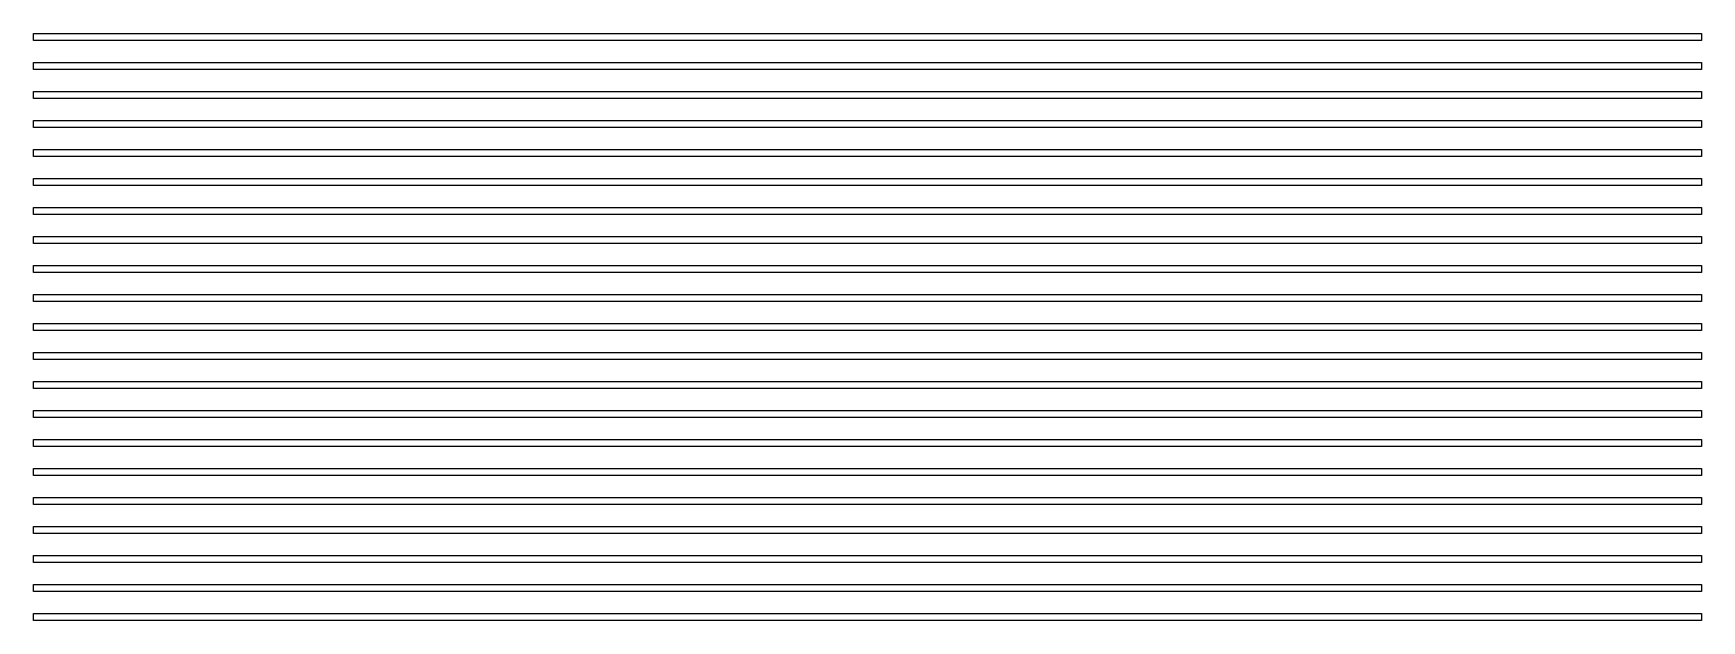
# Model space of a CAD drawing. Extents: x -25 to 123, y -44 to 109.
# Drawn here: x 12.629 to 14.981, y 15.242 to 16.07 of the extents above; entities that cross this region are included whole.
import ezdxf

# ---------------------------------------------------------------- set-up
doc = ezdxf.new("R2010")
doc.units = 0

msp = doc.modelspace()

# ---------------------------------------------------------------- linework, layer by layer
for p, q in [((12.6291, 16.0599), (12.6291, 16.0702)), ((12.6291, 16.0702), (14.9811, 16.0702)), ((14.9811, 16.0702), (14.9811, 16.0599)), ((14.9811, 16.0599), (12.6291, 16.0599)), ((12.6291, 16.019), (12.6291, 16.0293)), ((12.6291, 16.0293), (14.9811, 16.0293)), ((14.9811, 16.019), (12.6291, 16.019)), ((14.9811, 16.0293), (14.9811, 16.019)), ((12.6291, 15.9781), (12.6291, 15.9884)), ((12.6291, 15.9884), (14.9811, 15.9884)), ((14.9811, 15.9781), (12.6291, 15.9781)), ((14.9811, 15.9884), (14.9811, 15.9781)), ((12.6291, 15.9372), (12.6291, 15.9474)), ((12.6291, 15.9474), (14.9811, 15.9474)), ((14.9811, 15.9474), (14.9811, 15.9372)), ((14.9811, 15.9372), (12.6291, 15.9372)), ((12.6291, 15.8963), (12.6291, 15.9065)), ((12.6291, 15.9065), (14.9811, 15.9065)), ((14.9811, 15.9065), (14.9811, 15.8963)), ((14.9811, 15.8963), (12.6291, 15.8963)), ((12.6291, 15.8554), (12.6291, 15.8656)), ((12.6291, 15.8656), (14.9811, 15.8656)), ((14.9811, 15.8554), (12.6291, 15.8554)), ((14.9811, 15.8656), (14.9811, 15.8554)), ((12.6291, 15.8145), (12.6291, 15.8247)), ((12.6291, 15.8247), (14.9811, 15.8247)), ((14.9811, 15.8145), (12.6291, 15.8145)), ((14.9811, 15.8247), (14.9811, 15.8145)), ((12.6291, 15.7736), (12.6291, 15.7838)), ((12.6291, 15.7838), (14.9811, 15.7838)), ((14.9811, 15.7838), (14.9811, 15.7736)), ((14.9811, 15.7736), (12.6291, 15.7736)), ((12.6291, 15.7327), (12.6291, 15.7429)), ((12.6291, 15.7429), (14.9811, 15.7429)), ((14.9811, 15.7429), (14.9811, 15.7327)), ((14.9811, 15.7327), (12.6291, 15.7327)), ((12.6291, 15.6918), (12.6291, 15.702)), ((12.6291, 15.702), (14.9811, 15.702)), ((14.9811, 15.6918), (12.6291, 15.6918)), ((14.9811, 15.702), (14.9811, 15.6918)), ((12.6291, 15.6509), (12.6291, 15.6611)), ((12.6291, 15.6611), (14.9811, 15.6611)), ((14.9811, 15.6509), (12.6291, 15.6509)), ((14.9811, 15.6611), (14.9811, 15.6509)), ((12.6291, 15.61), (12.6291, 15.6202)), ((12.6291, 15.6202), (14.9811, 15.6202)), ((14.9811, 15.6202), (14.9811, 15.61)), ((14.9811, 15.61), (12.6291, 15.61)), ((12.6291, 15.5691), (12.6291, 15.5793)), ((12.6291, 15.5793), (14.9811, 15.5793)), ((14.9811, 15.5793), (14.9811, 15.5691)), ((14.9811, 15.5691), (12.6291, 15.5691)), ((12.6291, 15.5282), (12.6291, 15.5384)), ((12.6291, 15.5384), (14.9811, 15.5384)), ((14.9811, 15.5282), (12.6291, 15.5282)), ((14.9811, 15.5384), (14.9811, 15.5282)), ((12.6291, 15.4873), (12.6291, 15.4975)), ((12.6291, 15.4975), (14.9811, 15.4975)), ((14.9811, 15.4873), (12.6291, 15.4873)), ((14.9811, 15.4975), (14.9811, 15.4873)), ((12.6291, 15.4464), (12.6291, 15.4566)), ((12.6291, 15.4566), (14.9811, 15.4566)), ((14.9811, 15.4566), (14.9811, 15.4464)), ((14.9811, 15.4464), (12.6291, 15.4464)), ((12.6291, 15.4055), (12.6291, 15.4157)), ((12.6291, 15.4157), (14.9811, 15.4157)), ((14.9811, 15.4157), (14.9811, 15.4055)), ((14.9811, 15.4055), (12.6291, 15.4055)), ((12.6291, 15.3646), (12.6291, 15.3748)), ((12.6291, 15.3748), (14.9811, 15.3748)), ((14.9811, 15.3646), (12.6291, 15.3646)), ((14.9811, 15.3748), (14.9811, 15.3646)), ((12.6291, 15.3237), (12.6291, 15.3339)), ((12.6291, 15.3339), (14.9811, 15.3339)), ((14.9811, 15.3237), (12.6291, 15.3237)), ((14.9811, 15.3339), (14.9811, 15.3237)), ((12.6291, 15.2828), (12.6291, 15.293)), ((12.6291, 15.293), (14.9811, 15.293)), ((14.9811, 15.293), (14.9811, 15.2828)), ((14.9811, 15.2828), (12.6291, 15.2828)), ((12.6291, 15.2419), (12.6291, 15.2521)), ((12.6291, 15.2521), (14.9811, 15.2521)), ((14.9811, 15.2419), (12.6291, 15.2419)), ((14.9811, 15.2521), (14.9811, 15.2419))]:
    msp.add_line(p, q)

doc.saveas('drawing.dxf')
